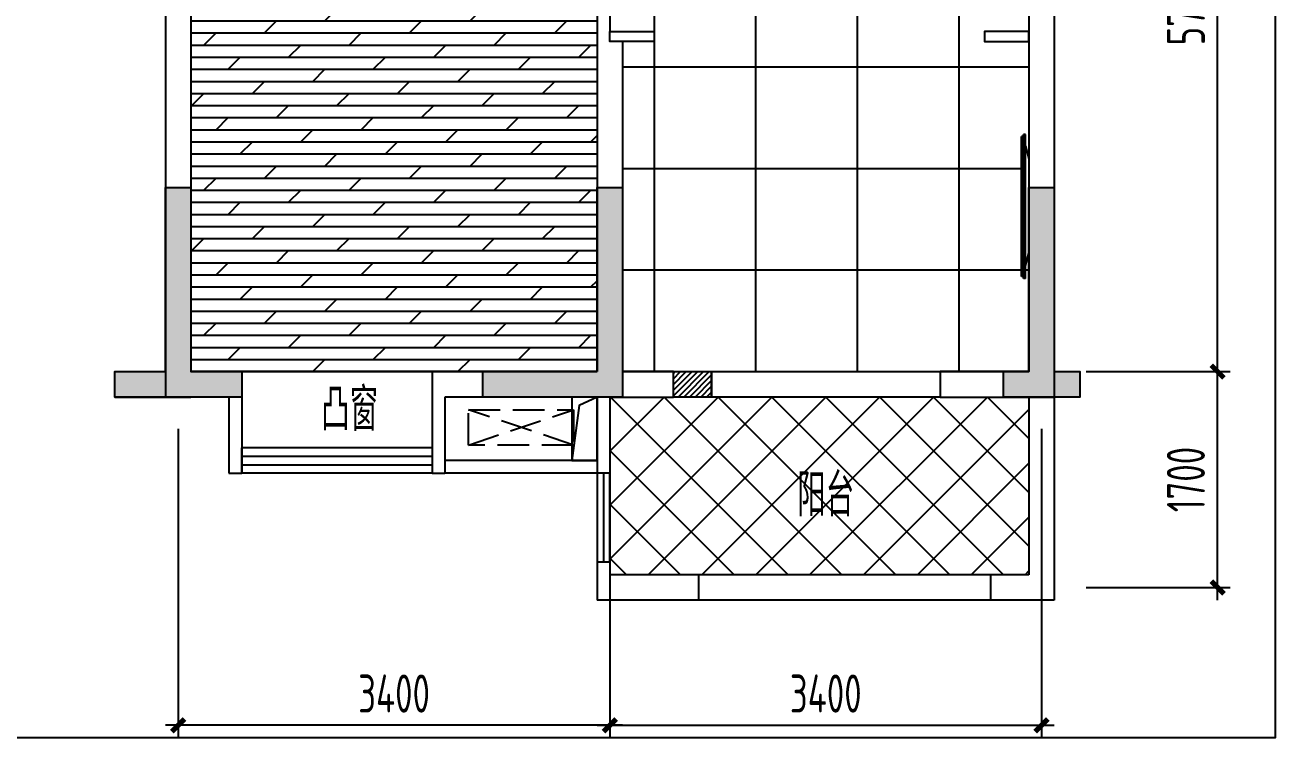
# Model space of a CAD drawing. Header units: millimetres. Extents: x -114775 to 80892, y -123028 to 12078.
# Drawn here: x 30419 to 40264, y -2782 to 2834 of the extents above; entities that cross this region are included whole.
import ezdxf

# ---------------------------------------------------------------- set-up
doc = ezdxf.new("R2010")
doc.units = ezdxf.units.MM
doc.header["$LTSCALE"] = 1000
doc.linetypes.add('DASH', pattern=[0.35, 0.25, -0.1])
doc.layers.get('0').update_dxf_attribs({"linetype": 'CONTINUOUS'})
doc.layers.get('Defpoints').update_dxf_attribs({"color": 6, "linetype": 'CONTINUOUS'})
for name, color, linetype in [('0p-洞填充', 1, 'CONTINUOUS'), ('A-洞口', 105, 'CONTINUOUS'), ('A-看线', 105, 'CONTINUOUS'), ('A-空调室外机', 5, 'DASH'), ('AE-FLOR', 151, 'CONTINUOUS'), ('DIM', 3, 'CONTINUOUS'), ('PUB_HATCH', 8, 'CONTINUOUS'), ('PUB_TEXT', 7, 'CONTINUOUS'), ('WALL', 2, 'CONTINUOUS'), ('WINDOW', 4, 'CONTINUOUS'), ('剪力墙', 6, 'CONTINUOUS'), ('栏杆', 142, 'CONTINUOUS')]:
    doc.layers.add(name, color=color, linetype=linetype)
doc.layers.add('A-FUR', color=8, linetype='CONTINUOUS', plot=False)
doc.styles.get("Standard").update_dxf_attribs({"font": 'tssdeng.shx', "bigfont": 'tssdchn.shx'})
doc.styles.add('ZZ', font='tssdeng.shx', dxfattribs={"width": 0.7, "bigfont": 'tssdchn.shx'})
doc.dimstyles.new('TSSD_100_100', dxfattribs={"dimtxt": 300, "dimasz": 100, "dimexe": 100, "dimexo": 250, "dimgap": 100, "dimtad": 1, "dimdec": 0, "dimzin": 0, "dimdsep": 46, "dimtxsty": 'ZZ', "dimblk": 'ARCHTICK', "dimcen": 0, "dimdle": 100, "dimclrd": 256, "dimclrt": 7, "dimadec": 0, "dimazin": 0, "dimtfac": 1, "dimtdec": 0, "dimtix": 1, "dimtmove": 2, "dimatfit": 3, "dimfxl": 0, "dimtolj": 1, "dimtzin": 0, "dimarcsym": 0})

# ---------------------------------------------------------------- blocks, each defined once
blk = doc.blocks.new('ktswaj')
at = {"linetype": 'DASH'}
blk.add_lwpolyline([(15990.1, 179082.6), (15990.1, 178253.3), (16268.4, 178253.3), (16268.4, 179082.6)], close=True, dxfattribs=at)
for points in [[(15990.1, 179082.6), (16268.4, 178253.3)], [(15990.1, 178253.3), (16268.4, 179082.6)]]:
    blk.add_lwpolyline(points, dxfattribs=at)
blk = doc.blocks.new('32Y54')
at = {"linetype": 'DASH', "ltscale": 20}
for p, q in [((-6926.5, 151563.5), (-6926.5, 152666.1)), ((-6911.2, 152666.1), (-6926.5, 152666.1)), ((-6911.2, 151548.5), (-6911.2, 152682.5)), ((-6911.2, 151548.5), (-6911.2, 152682.5)), ((-6896.2, 152682.5), (-6911.2, 152682.5)), ((-6896.2, 151548.5), (-6896.2, 152682.5)), ((-6896.2, 152590), (-6868.9, 152491.4)), ((-6868.9, 152491.4), (-6868.9, 151747.1)), ((-6896.2, 151648.5), (-6868.9, 151747.1)), ((-6896.2, 151548.5), (-6911.2, 151548.5))]:
    blk.add_line(p, q, dxfattribs=at)
at = {"linetype": 'ByBlock', "ltscale": 20}
blk.add_line((-6911.2, 151563.5), (-6926.5, 151563.5), dxfattribs=at)
blk = doc.blocks.new('$TCHSYS$WIN2D')
for p, q in [((-0.5, 0.5), (0.5, 0.5)), ((-0.5, 0.5), (-0.5, -0.5)), ((0.5, 0.5), (0.5, -0.5)), ((0.5, 0.1667), (-0.5, 0.1667)), ((0.5, -0.1667), (-0.5, -0.1667)), ((-0.5, -0.5), (0.5, -0.5))]:
    blk.add_line(p, q)
blk = doc.blocks.new('_ArchTick')
at = {"color": 0, "linetype": 'ByBlock', "const_width": 0.4}
blk.add_lwpolyline([(-0.5, -0.5), (0.5, 0.5)], dxfattribs=at)
blk = doc.blocks.new('*D58')
at = {"layer": 'Defpoints', "color": 0}
for p in [(31625.3, -95.8), (35025.3, -95.8), (31625.3, -2681.5)]:
    blk.add_point(p, dxfattribs=at)
at = {"layer": 'DIM', "color": 0, "lineweight": -2}
for p, q in [((31625.3, -345.8), (31625.3, -2781.5)), ((35025.3, -345.8), (35025.3, -2781.5))]:
    blk.add_line(p, q, dxfattribs=at)
at = {"layer": 'DIM', "lineweight": -2}
blk.add_line((35125.3, -2681.5), (31525.3, -2681.5), dxfattribs=at)
at = {"layer": 'DIM', "lineweight": -2, "xscale": 100, "yscale": 100, "zscale": 100, "rotation": 180}
blk.add_blockref('_ArchTick', (31625.3, -2681.5), dxfattribs=at)
at = {"layer": 'DIM', "lineweight": -2, "xscale": 100, "yscale": 100, "zscale": 100}
blk.add_blockref('_ArchTick', (35025.3, -2681.5), dxfattribs=at)
at = {"layer": 'DIM', "color": 7, "insert": (33325.3, -2431.5), "char_height": 300, "attachment_point": 5, "style": 'ZZ'}
blk.add_mtext('\\A1;3400', dxfattribs=at)
blk = doc.blocks.new('*D59')
at = {"layer": 'Defpoints', "color": 0}
for p in [(35025.3, -95.8), (38425.3, -95.8), (38425.3, -2681.5)]:
    blk.add_point(p, dxfattribs=at)
at = {"layer": 'DIM', "color": 0, "lineweight": -2}
for p, q in [((35025.3, -345.8), (35025.3, -2781.5)), ((38425.3, -345.8), (38425.3, -2781.5))]:
    blk.add_line(p, q, dxfattribs=at)
at = {"layer": 'DIM', "lineweight": -2}
blk.add_line((34925.3, -2681.5), (38525.3, -2681.5), dxfattribs=at)
at = {"layer": 'DIM', "lineweight": -2, "xscale": 100, "yscale": 100, "zscale": 100, "rotation": 180}
blk.add_blockref('_ArchTick', (35025.3, -2681.5), dxfattribs=at)
at = {"layer": 'DIM', "lineweight": -2, "xscale": 100, "yscale": 100, "zscale": 100}
blk.add_blockref('_ArchTick', (38425.3, -2681.5), dxfattribs=at)
at = {"layer": 'DIM', "color": 7, "insert": (36725.3, -2431.5), "char_height": 300, "attachment_point": 5, "style": 'ZZ'}
blk.add_mtext('\\A1;3400', dxfattribs=at)
blk = doc.blocks.new('*D60')
at = {"layer": 'Defpoints', "color": 0}
for p in [(38525.3, 104.2), (39811.8, 104.2), (38525.3, -1595.8)]:
    blk.add_point(p, dxfattribs=at)
at = {"layer": 'DIM', "lineweight": -2}
blk.add_line((39811.8, -1695.8), (39811.8, 204.2), dxfattribs=at)
at = {"layer": 'DIM', "color": 0, "lineweight": -2}
for p, q in [((38775.3, 104.2), (39911.8, 104.2)), ((38775.3, -1595.8), (39911.8, -1595.8))]:
    blk.add_line(p, q, dxfattribs=at)
at = {"layer": 'DIM', "lineweight": -2, "xscale": 100, "yscale": 100, "zscale": 100}
for p, rotation in [((39811.8, 104.2), 90), ((39811.8, -1595.8), 270)]:
    blk.add_blockref('_ArchTick', p, dxfattribs=dict(at, rotation=rotation))
at = {"layer": 'DIM', "color": 7, "insert": (39561.8, -745.8), "char_height": 300, "attachment_point": 5, "rotation": 90, "style": 'ZZ'}
blk.add_mtext('\\A1;1700', dxfattribs=at)
blk = doc.blocks.new('*D61')
at = {"layer": 'Defpoints', "color": 0}
for p in [(38525.3, 5804.2), (39811.8, 5804.2), (38525.3, 104.2)]:
    blk.add_point(p, dxfattribs=at)
at = {"layer": 'DIM', "lineweight": -2}
blk.add_line((39811.8, 4.2), (39811.8, 5904.2), dxfattribs=at)
at = {"layer": 'DIM', "color": 0, "lineweight": -2}
for p, q in [((38775.3, 5804.2), (39911.8, 5804.2)), ((38775.3, 104.2), (39911.8, 104.2))]:
    blk.add_line(p, q, dxfattribs=at)
at = {"layer": 'DIM', "lineweight": -2, "xscale": 100, "yscale": 100, "zscale": 100}
for p, rotation in [((39811.8, 5804.2), 90), ((39811.8, 104.2), 270)]:
    blk.add_blockref('_ArchTick', p, dxfattribs=dict(at, rotation=rotation))
at = {"layer": 'DIM', "color": 7, "insert": (39561.8, 2954.2), "char_height": 300, "attachment_point": 5, "rotation": 90, "style": 'ZZ'}
blk.add_mtext('\\A1;5700', dxfattribs=at)

msp = doc.modelspace()

# ---------------------------------------------------------------- hatches: boundary and pattern name
at = {"layer": '0p-洞填充'}
h = msp.add_hatch(dxfattribs=at)
h.set_pattern_fill('ANSI31', color=256, scale=10)
h.set_pattern_definition([(45, (-2376410.648, -1062695.172), (-22.4506403, 22.4506403), [])])
h.paths.add_polyline_path([(35525.3, 104.2), (35825.8, 104.2), (35825.8, -95.8), (35525.3, -95.8)])
at = {"layer": 'PUB_HATCH'}
for points in [[(31125.3, -95.8), (31125.3, 104.2), (31525.3, 104.2), (31525.3, 1554.2), (31725.3, 1554.2), (31725.3, 104.2), (32125.3, 104.2), (32125.3, -95.8)], [(34925.3, 104.2), (34925.3, 1554.2), (35125.3, 1554.2), (35125.3, -95.8), (34025.3, -95.8), (34025.3, 104.2)], [(38125.3, -95.8), (38125.3, 104.2), (38325.3, 104.2), (38325.3, 1554.2), (38525.3, 1554.2), (38525.3, 104.2), (38725.3, 104.2), (38725.3, -95.8)]]:
    msp.add_hatch(color=256, dxfattribs=at).paths.add_polyline_path(points)
at = {"layer": 'PUB_TEXT'}
h = msp.add_hatch(dxfattribs=at)
h.set_pattern_fill('DOLMIT', color=250, scale=15)
h.set_pattern_definition([(0, (8682.425, 104.17), (0, 95.25), []), (45, (8682.42, 104.17), (-190.5, 190.5), [134.704, -269.4077])])
h.paths.add_polyline_path([(33925.3, 5704.2), (33975.3, 5704.2), (34875.3, 5704.2), (34925.3, 5704.2), (34925.3, 8704.2), (34525.3, 8704.2), (33025.3, 8704.2), (32525.3, 8704.2), (32525.3, 5704.2)])
h.paths.add_polyline_path([(34925.3, 3604.2), (34875.3, 3604.2), (33975.3, 3604.2), (33925.3, 3604.2), (33825.1, 3604.2), (33825.1, 3004.2), (33702.1, 3004.2), (33702.1, 3004.2), (31725.3, 3004.2), (31725.3, 104.2), (32125.3, 104.2), (33625.3, 104.2), (34925.3, 104.2)])
h = msp.add_hatch(dxfattribs=at)
h.set_pattern_fill('_USER', color=250, scale=800, double=1, pattern_type=0)
h.set_pattern_definition([(0, (35375.3, 2504.2), (0, 800), []), (90, (35375.3, 2504.2), (-800, 5e-14), [])])
edge = h.paths.add_edge_path(flags=16)
edge.add_arc((35375.3, 2504.2), 1.21, 0, 360)
h.paths.add_polyline_path([(36675.3, 5954.2), (35875.4, 5954.2), (35875.4, 7954.2), (36675.3, 7954.2)])
h.paths.add_polyline_path([(38325.3, 4624.2), (37975.3, 4624.2), (37975.3, 4704.2), (38325.3, 4704.2), (38325.3, 8704.2), (38225.3, 8704.2), (37225.3, 8704.2), (37125.3, 8704.2), (37125.3, 7605.5), (37125.3, 7505.5), (36825.3, 7505.5), (36825.3, 8104.2), (35725.4, 8104.2), (35725.4, 6412.2), (35725.4, 5804.2), (36075.3, 5804.2), (36075.3, 5606.8), (35525.3, 5606.8), (35525.3, 5604.2), (35125.3, 5604.2), (34925.3, 5604.2), (34875.3, 5604.2), (33975.3, 5604.2), (33925.3, 5604.2), (33925.3, 4604.2), (33825.3, 4604.2), (33825.3, 3804.2), (33925.3, 3804.2), (33925.3, 3704.2), (33975.3, 3704.2), (34875.3, 3704.2), (34925.3, 3704.2), (34925.3, 4704.2), (35025.3, 4704.2), (35375.3, 4704.2), (35375.3, 4624.2), (35025.3, 4624.2), (35025.3, 2784.2), (35375.3, 2784.2), (35375.3, 2704.2), (35125.3, 2704.2), (35125.3, 104.2), (35525.3, 104.2), (35825.8, 104.2), (37625.3, 104.2), (38325.3, 104.2), (38325.3, 1036.5), (38298, 937.9), (38298, 837.9), (38283, 837.9), (38283, 852.9), (38267.7, 852.9), (38267.7, 1955.5), (38283, 1955.5), (38283, 1971.9), (38298, 1971.9), (38298, 1879.4), (38325.3, 1780.8), (38325.3, 2704.2), (37975.3, 2704.2), (37975.3, 2784.2), (38325.3, 2784.2)])
h = msp.add_hatch(dxfattribs=at)
h.set_pattern_fill('_USER', color=250, scale=300, angle=45, double=1, pattern_type=0)
h.set_pattern_definition([(45, (36725.56, -95.83), (-212.13, 212.13), []), (135, (36725.56, -95.83), (-212.13, -212.13), [])])
h.paths.add_polyline_path([(38325.3, -95.8), (38125.3, -95.8), (37625.3, -95.8), (35825.8, -95.8), (35525.3, -95.8), (35025.3, -95.8), (35025.3, -695.8), (35025.3, -1395.8), (35025.3, -1495.8), (35725.3, -1495.8), (38025.3, -1495.8), (38325.3, -1495.8)])
h.paths.add_polyline_path([(36459.6, -1101.7), (37009, -1101.7), (37009, -631.2), (36459.6, -631.2)], flags=24)

# ---------------------------------------------------------------- linework, layer by layer
at = {"layer": '0p-洞填充'}
msp.add_line((35025.3, 4704.2), (35025.3, 2784.2), dxfattribs=at)
for points in [[(35025.3, 2784.2), (35375.3, 2784.2), (35375.3, 2704.2), (35025.3, 2704.2)], [(38325.3, 2784.2), (37975.3, 2784.2), (37975.3, 2704.2), (38325.3, 2704.2)], [(35525.3, 104.2), (35825.8, 104.2), (35825.8, -95.8), (35525.3, -95.8)]]:
    msp.add_lwpolyline(points, close=True, dxfattribs=at)
at = {"layer": 'A-洞口'}
msp.add_lwpolyline([(34725.3, -95.8), (34725.3, -595.8), (34925.3, -595.8), (34925.3, -95.8)], close=True, dxfattribs=at)
msp.add_lwpolyline([(34925.3, -95.8), (34782.4, -161.7), (34725.3, -595.8)], dxfattribs=at)
at = {"layer": 'A-看线'}
msp.add_lwpolyline([(33625.3, 104.2), (32125.3, 104.2)], dxfattribs=at)
at = {"layer": 'AE-FLOR'}
for points in [[(34925.3, -695.8), (34925.3, -1395.8)], [(35025.3, -1395.8), (35025.3, -695.8)], [(38025.3, -1495.8), (35725.3, -1495.8)], [(38025.3, -1695.8), (35725.3, -1695.8)]]:
    msp.add_lwpolyline(points, dxfattribs=at)
at = {"layer": 'Defpoints'}
msp.add_lwpolyline([(20573.9, -2781.5), (20573.9, 10074.8), (40263.7, 10074.8), (40263.7, -2781.5)], close=True, dxfattribs=at)
at = {"layer": 'PUB_TEXT'}
msp.add_lwpolyline([(35825.8, 104.2), (37625.3, 104.2), (37625.3, -95.8), (35825.8, -95.8)], close=True, dxfattribs=at)
at = {"layer": 'WALL'}
for p, q in [((38525.3, 8904.2), (38525.3, 4.2)), ((38325.3, 8704.2), (38325.3, 104.2)), ((31525.3, 3704.2), (31525.3, -95.8)), ((31725.3, 3604.2), (31725.3, 104.2)), ((34925.3, 3604.2), (34925.3, 104.2)), ((35125.3, 2704.2), (35125.3, 104.2)), ((32125.3, 104.2), (31725.3, 104.2)), ((32125.3, 104.2), (32125.3, -495.8)), ((33625.3, 104.2), (33625.3, -495.8)), ((34925.3, 104.2), (33625.3, 104.2)), ((35525.3, 104.2), (35125.3, 104.2)), ((35525.3, -95.8), (35525.3, 104.2)), ((38325.3, 104.2), (37625.3, 104.2)), ((37625.3, 104.2), (37625.3, -95.8)), ((38525.3, 4.2), (38525.3, -1695.8)), ((32025.3, -95.8), (31525.3, -95.8)), ((32025.3, -95.8), (32025.3, -695.8)), ((33725.3, -95.8), (33725.3, -695.8)), ((34925.3, -95.8), (33725.3, -95.8)), ((34925.3, -95.8), (34925.3, -695.8)), ((35025.3, -95.8), (35525.3, -95.8)), ((35025.3, -95.8), (35025.3, -695.8)), ((37625.3, -95.8), (38325.3, -95.8)), ((38325.3, -95.8), (38325.3, -1495.8)), ((32125.3, -695.8), (32125.3, -495.8)), ((33625.3, -495.8), (33625.3, -695.8)), ((32025.3, -695.8), (32125.3, -695.8)), ((33625.3, -695.8), (33725.3, -695.8)), ((35025.3, -695.8), (34925.3, -695.8)), ((34925.3, -1395.8), (34925.3, -1695.8)), ((35025.3, -1395.8), (34925.3, -1395.8)), ((35025.3, -1395.8), (35025.3, -1495.8)), ((35725.3, -1495.8), (35025.3, -1495.8)), ((35725.3, -1695.8), (35725.3, -1495.8)), ((38325.3, -1495.8), (38025.3, -1495.8)), ((38025.3, -1695.8), (38025.3, -1495.8)), ((35725.3, -1695.8), (34925.3, -1695.8)), ((38525.3, -1695.8), (38025.3, -1695.8))]:
    msp.add_line(p, q, dxfattribs=at)
at = {"layer": '剪力墙', "elevation": 0}
for points in [[(31125.3, -95.8), (31125.3, 104.2), (31525.3, 104.2), (31525.3, 1554.2), (31725.3, 1554.2), (31725.3, 104.2), (32125.3, 104.2), (32125.3, -95.8), (31125.3, -95.8), (31725.3, -95.8)], [(38125.3, -95.8), (38125.3, 104.2), (38325.3, 104.2), (38325.3, 1554.2), (38525.3, 1554.2), (38525.3, 104.2), (38725.3, 104.2), (38725.3, -95.8), (38125.3, -95.8), (38525.3, -95.8)], [(35125.3, 104.2), (35125.3, 104.2)]]:
    msp.add_lwpolyline(points, dxfattribs=at)
msp.add_lwpolyline([(34925.3, 104.2), (34925.3, 1554.2), (35125.3, 1554.2), (35125.3, -95.8), (34025.3, -95.8), (34025.3, 104.2)], close=True, dxfattribs=at)
at = {"layer": '栏杆'}
for points in [[(34925.3, -595.8), (33725.3, -595.8)], [(34925.3, -695.8), (33725.3, -695.8)], [(34975.3, -695.8), (34975.3, -1395.8)]]:
    msp.add_lwpolyline(points, dxfattribs=at)

# ---------------------------------------------------------------- block references
at = {"layer": 'A-FUR', "color": 8, "linetype": 'DASH', "ltscale": 0.4}
msp.add_blockref('32Y54', (45194.2, -150710.6), dxfattribs=at)
at = {"layer": 'A-空调室外机', "extrusion": (0, 0, -1), "zscale": -1, "rotation": 90}
msp.add_blockref('ktswaj', (144342.6, -16464.2), dxfattribs=at)
at = {"layer": 'WINDOW', "xscale": 1500, "yscale": -200, "zscale": 1500, "rotation": 180}
msp.add_blockref('$TCHSYS$WIN2D', (32875.3, -595.8), dxfattribs=at)

# ---------------------------------------------------------------- texts
at = {"layer": 'PUB_TEXT', "width": 0.7}
for s, p in [('凸窗', (32751.4, -363.3)), ('阳台', (36500.8, -1036.6))]:
    msp.add_text(s, height=337.59, dxfattribs=at).set_placement(p)

# ---------------------------------------------------------------- dimensions: what is measured, and where the dimension line sits
at = {"layer": 'DIM'}
for base, p1, p2, picture, middle in [((39811.8, 5804.2), (38525.3, 104.2), (38525.3, 5804.2), '*D61', (39561.8, 2954.2)), ((39811.8, 104.2), (38525.3, -1595.8), (38525.3, 104.2), '*D60', (39561.8, -745.8))]:
    dim = msp.add_linear_dim(base=base, p1=p1, p2=p2, angle=90, dimstyle='TSSD_100_100', dxfattribs=at)
    dim.commit()
    dim.dimension.update_dxf_attribs({"geometry": picture, "text_midpoint": middle})
for base, p2, picture, middle in [((31625.3, -2681.5), (31625.3, -95.8), '*D58', (33325.3, -2431.5)), ((38425.3, -2681.5), (38425.3, -95.8), '*D59', (36725.3, -2431.5))]:
    dim = msp.add_linear_dim(base=base, p1=(35025.3, -95.8), p2=p2, dimstyle='TSSD_100_100', dxfattribs=at)
    dim.commit()
    dim.dimension.update_dxf_attribs({"geometry": picture, "text_midpoint": middle})

doc.saveas('drawing.dxf')
